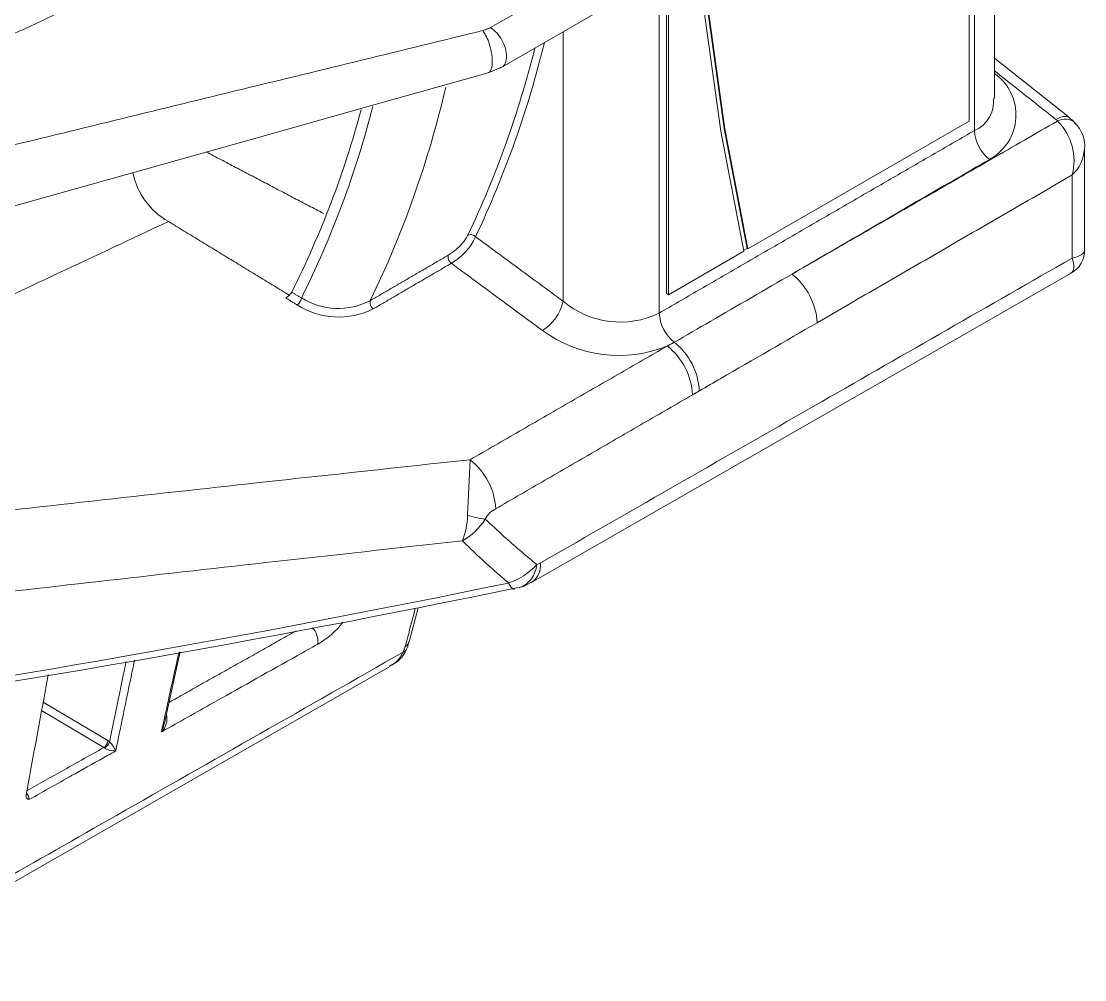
# Model space of a CAD drawing. Extents: x 8 to 113, y 2 to 87.
# Drawn here: x 29.008 to 30.885, y 9.93 to 11.622 of the extents above; entities that cross this region are included whole.
import ezdxf

# ---------------------------------------------------------------- set-up
doc = ezdxf.new("R2010")
doc.units = 0
doc.header["$MEASUREMENT"] = 0
doc.layers.add('OBJECT', color=7, linetype='CONTINUOUS')

msp = doc.modelspace()

# ---------------------------------------------------------------- linework, layer by layer
at = {"layer": 'OBJECT', "linetype": 'Continuous', "lineweight": 15}
for p, q in [((30.7255, 11.4857), (30.7255, 13.6341)), ((30.6904, 11.429), (30.6904, 13.6139)), ((30.6808, 11.4453), (30.6808, 13.5887)), ((30.147, 13.2846), (30.147, 11.1412)), ((30.1505, 13.2826), (30.1505, 11.1391)), ((30.0335, 11.7244), (29.8362, 11.6105)), ((30.1338, 11.7154), (30.1338, 11.1067)), ((29.8529, 11.539), (30.0824, 11.6714)), ((29.9641, 11.1278), (29.9641, 11.6032)), ((30.8586, 11.4513), (30.7255, 11.5569)), ((29.8317, 11.5307), (29.8557, 11.5406)), ((30.2903, 11.2199), (30.6808, 11.4453)), ((30.8848, 11.2201), (30.8848, 11.3955)), ((30.8629, 11.2038), (30.8629, 11.3505)), ((30.1505, 11.1391), (30.2831, 11.2157)), ((30.2828, 11.2171), (30.2889, 11.2207)), ((30.2889, 11.2207), (30.2903, 11.2199)), ((29.9086, 10.6313), (30.8596, 11.1764)), ((30.1505, 11.1391), (30.147, 11.1412)), ((29.6926, 10.5266), (29.7084, 10.5862)), ((28.694, 9.9299), (29.6584, 10.4828)), ((29.0467, 10.42), (29.1607, 10.3519)), ((29.1535, 10.3397), (29.0439, 10.4052))]:
    msp.add_line(p, q, dxfattribs=at)
at = {"layer": 'OBJECT', "linetype": 'Continuous', "lineweight": 15, "flags": 128}
for points in [[(30.2831, 13.3591), (30.2426, 13.1002), (30.2121, 12.8452), (30.1918, 12.5945), (30.1816, 12.3488), (30.1816, 12.1088), (30.1918, 11.8749), (30.2121, 11.6477), (30.2426, 11.4278), (30.2831, 11.2157)], [(30.2889, 11.2207), (30.2483, 11.4327), (30.2178, 11.6526), (30.1975, 11.8798), (30.1872, 12.1137), (30.1872, 12.3537), (30.1975, 12.5994), (30.2178, 12.8501), (30.2483, 13.1052), (30.2889, 13.3641)], [(30.2903, 11.2199), (30.2498, 11.4319), (30.2192, 11.6518), (30.1989, 11.8789), (30.1887, 12.1128), (30.1887, 12.3529), (30.1989, 12.5986), (30.2192, 12.8493), (30.2498, 13.1044), (30.2903, 13.3633)], [(27.6668, 10.9225), (27.7409, 10.9434), (27.9015, 10.9885), (28.0238, 11.0228), (28.1183, 11.0494), (28.2131, 11.076), (28.59, 11.1819), (28.6813, 11.2075), (28.7695, 11.2323), (28.8544, 11.2562), (28.9414, 11.2806), (29.0573, 11.3132), (29.223, 11.3597), (29.4284, 11.4174), (29.6178, 11.4706), (29.8317, 11.5307)], [(30.834, 11.4485), (30.8407, 11.4518), (30.847, 11.4535), (30.8525, 11.4537), (30.8571, 11.4523), (30.8586, 11.4513)], [(30.87, 11.44), (30.8632, 11.4473), (30.858, 11.4507)], [(29.8865, 10.6223), (29.8942, 10.6243), (29.9083, 10.6317)], [(29.6861, 10.5097), (29.69, 10.5184), (29.6916, 10.5265)], [(29.2607, 10.3826), (29.2833, 10.4851), (29.2886, 10.5089)]]:
    msp.add_lwpolyline(points, dxfattribs=at)
at = {"layer": 'OBJECT', "linetype": 'Continuous', "lineweight": 15}
for centre, radius, start, end in [((28.1731, 12.0143), 1.81, 334.7191, 346.2535), ((28.1693, 12.013), 1.7995, 334.7085, 345.9007), ((30.6742, 11.4565), 0.0894, 298.3182, 54.9132), ((28.0311, 11.9033), 1.7711, 334.0599, 347.0237), ((27.9635, 11.9001), 1.7193, 333.5109, 345.5645), ((30.6684, 11.4803), 0.0559, 293.1709, 5.4695), ((27.9691, 11.9046), 1.6964, 333.3474, 345.0097), ((30.8501, 11.4215), 0.0276, 50.6079, 118.6815), ((30.7663, 11.3753), 0.0997, 345.5821, 44.921), ((30.8286, 11.401), 0.0564, 354.5669, 47.0306), ((30.7608, 11.4327), 0.0705, 183.0152, 231.1392), ((30.8194, 11.3988), 0.0649, 312.0014, 357.2459), ((29.3309, 11.3801), 0.1285, 191.4166, 240.4573), ((29.7145, 11.2901), 0.0939, 300.1099, 330.6865), ((29.8012, 11.2335), 0.0117, 42.0404, 114.2783), ((29.7109, 11.2887), 0.1097, 300.7958, 334.4174), ((29.775, 11.2057), 0.0138, 166.5646, 234.7269), ((30.84, 11.2171), 0.0447, 295.5138, 3.7782), ((30.2953, 11.0835), 0.1174, 2.9923, 51.5721), ((29.46, 11.1587), 0.0294, 300.2947, 329.284), ((29.482, 11.1368), 0.0206, 309.3837, 349.9594), ((29.5672, 11.2388), 0.1239, 238.3972, 297.1505), ((29.5682, 11.2361), 0.1364, 237.5818, 296.5773), ((29.6371, 11.1253), 0.0137, 166.5107, 234.8752), ((29.8856, 11.144), 0.0802, 301.7471, 348.2152), ((30.0651, 11.2468), 0.1561, 229.6905, 296.1339), ((30.2042, 11.1103), 0.0704, 182.986, 231.5701), ((30.0623, 11.2585), 0.2268, 233.6346, 292.2182), ((30.0755, 10.9563), 0.1174, 2.9798, 51.8222), ((30.0874, 10.9632), 0.1174, 2.9857, 51.5708), ((26.3287, 10.9622), 3.4732, 356.4943, 358.1122), ((29.7281, 10.7551), 0.1173, 2.9629, 52.1818), ((29.8619, 10.726), 0.0389, 115.3046, 154.1968), ((29.6612, 10.7529), 0.1343, 338.9531, 358.6745), ((29.7334, 10.8011), 0.11, 298.8447, 328.1222), ((29.8491, 10.9207), 0.1791, 252.5667, 262.8726), ((29.8357, 10.7339), 0.1085, 287.1855, 319.0118), ((29.8696, 10.6667), 0.0482, 291.0796, 355.2513), ((29.8876, 10.6617), 0.0369, 304.6864, 6.2956), ((25.1809, 33.3381), 23.1866, 274.82104, 281.66195), ((25.3689, 32.4232), 22.2639, 274.5506, 281.70359), ((29.4959, 10.5267), 0.0355, 352.7075, 43.6208), ((29.4587, 10.6498), 0.1467, 299.5828, 322.6921), ((29.6399, 10.5311), 0.0508, 290.6591, 339.1878), ((29.6795, 10.517), 0.00915, 285.6571, 333.077), ((29.6791, 10.5304), 0.0141, 297.1372, 344.0204), ((29.2339, 10.3901), 0.0312, 312.9945, 14.5429), ((29.2059, 10.3928), 0.0554, 332.6354, 349.4663), ((29.1456, 10.3526), 0.0151, 301.5849, 357.2682), ((29.1455, 10.3549), 0.0188, 300.192, 344.1605), ((29.1319, 10.316), 0.0463, 22.5987, 46.8225), ((29.1713, 10.3627), 0.0291, 235.8196, 276.5859), ((29.0083, 10.2491), 0.0132, 354.6279, 49.1343)]:
    msp.add_arc(centre, radius, start, end, dxfattribs=at)
for points, knots in [([(28.0925, 11.2745), (28.1234, 11.289), (28.2777, 11.3616), (28.6989, 11.5594), (29.0893, 11.7428), (29.3561, 11.8682)], [0, 0, 0, 0, 0.073309, 0.366544, 1, 1, 1, 1]), ([(29.8224, 11.6052), (29.8241, 11.6028), (29.828, 11.5972), (29.8324, 11.5868), (29.8357, 11.5764), (29.8377, 11.5674), (29.8391, 11.5582), (29.8394, 11.5494), (29.8387, 11.5419), (29.8372, 11.5361), (29.8348, 11.5326), (29.8329, 11.5306), (29.8317, 11.5308), (29.8316, 11.5308)], [0, 0, 0, 0, 0.115746, 0.260036, 0.343518, 0.433461, 0.528286, 0.625762, 0.723238, 0.818067, 0.908008, 0.991487, 1, 1, 1, 1]), ([(29.8362, 11.6105), (29.8399, 11.6077), (29.8474, 11.6019), (29.8568, 11.5885), (29.863, 11.5738), (29.8652, 11.5594), (29.8628, 11.548), (29.8591, 11.5416), (29.8558, 11.5408), (29.8556, 11.5407)], [0, 0, 0, 0, 0.16468, 0.329361, 0.494041, 0.658726, 0.823406, 0.988086, 1, 1, 1, 1]), ([(30.834, 11.4485), (30.8108, 11.4668), (30.7746, 11.4954), (30.7385, 11.524), (30.7255, 11.5343)], [0, 0, 0, 0, 0.642008, 1, 1, 1, 1]), ([(30.7166, 11.3778), (30.6954, 11.3655), (30.5894, 11.3039), (30.4733, 11.2365), (30.3784, 11.1814), (30.3683, 11.1755)], [0, 0, 0, 0, 0.182513, 0.912568, 1, 1, 1, 1]), ([(29.2675, 11.2683), (29.1386, 11.2077), (28.6921, 10.998), (28.2451, 10.7887), (27.9272, 10.6398)], [0, 0, 0, 0, 0.28882, 1, 1, 1, 1]), ([(29.8098, 11.2413), (29.8338, 11.2237), (29.8852, 11.1858), (29.9367, 11.1479), (29.9641, 11.1277)], [0, 0, 0, 0, 0.4662, 1, 1, 1, 1]), ([(30.8629, 11.2038), (30.8629, 11.2038), (30.8678, 11.2047), (30.8777, 11.2081), (30.8854, 11.2139), (30.8842, 11.2191), (30.884, 11.2201)], [0, 0, 0, 0, 0.005726, 0.352771, 0.873529, 1, 1, 1, 1]), ([(29.9278, 11.0758), (29.9065, 11.0915), (29.8529, 11.1311), (29.7993, 11.1707), (29.767, 11.1945)], [0, 0, 0, 0, 0.397339, 1, 1, 1, 1]), ([(29.9243, 10.6657), (30.09, 10.7607), (30.4028, 10.9401), (30.7157, 11.1194), (30.8629, 11.2038)], [0, 0, 0, 0, 0.529531, 1, 1, 1, 1]), ([(30.8591, 11.1772), (30.8602, 11.1776), (30.8653, 11.1791), (30.8666, 11.1888), (30.8645, 11.1991), (30.8629, 11.2037), (30.8629, 11.2038)], [0, 0, 0, 0, 0.129072, 0.64829, 0.994279, 1, 1, 1, 1]), ([(30.1604, 11.0551), (30.1816, 11.0674), (30.2509, 11.1075), (30.3202, 11.1477), (30.3683, 11.1755)], [0, 0, 0, 0, 0.3061456, 1, 1, 1, 1]), ([(30.4126, 11.0897), (30.356, 11.0569), (30.2867, 11.0168), (30.2174, 10.9767), (30.2047, 10.9693)], [0, 0, 0, 0, 0.816356, 1, 1, 1, 1]), ([(27.9272, 10.6398), (28.0338, 10.6517), (28.3379, 10.6856), (28.8382, 10.742), (29.3557, 10.7997), (29.6759, 10.8344), (29.8, 10.8478)], [0, 0, 0, 0, 0.17013, 0.485253, 0.800433, 1, 1, 1, 1]), ([(29.8268, 10.743), (29.8376, 10.7329), (29.8672, 10.7052), (29.898, 10.6792), (29.9176, 10.6627)], [0, 0, 0, 0, 0.363151, 1, 1, 1, 1]), ([(29.7865, 10.7047), (29.671, 10.6919), (29.3595, 10.6575), (28.8506, 10.5994), (28.1544, 10.5187), (27.6521, 10.462), (27.348, 10.4277)], [0, 0, 0, 0, 0.142911, 0.385319, 0.627793, 1, 1, 1, 1]), ([(29.8678, 10.6302), (29.8506, 10.6453), (29.823, 10.6694), (29.7965, 10.695), (29.7865, 10.7047)], [0, 0, 0, 0, 0.62316, 1, 1, 1, 1]), ([(29.9176, 10.6627), (29.9191, 10.6633), (29.9213, 10.6641), (29.9236, 10.6653), (29.9243, 10.6657)], [0, 0, 0, 0, 0.678875, 1, 1, 1, 1]), ([(29.8784, 10.6201), (29.8781, 10.6198), (29.8768, 10.6183), (29.8734, 10.6213), (29.8694, 10.6274), (29.8678, 10.6301), (29.8678, 10.6302)], [0, 0, 0, 0, 0.174068, 0.699456, 0.993614, 1, 1, 1, 1]), ([(29.6855, 10.5179), (29.6885, 10.5293), (29.6944, 10.5517), (29.7004, 10.5742), (29.7032, 10.5851)], [0, 0, 0, 0, 0.511301, 1, 1, 1, 1]), ([(29.5311, 10.5222), (29.5192, 10.5155), (29.4595, 10.482), (29.37, 10.4318), (29.2899, 10.3868), (29.2576, 10.3687), (29.2552, 10.3673)], [0, 0, 0, 0, 0.1297529, 0.6487573, 0.9732676, 1, 1, 1, 1]), ([(28.7087, 9.9538), (28.7227, 9.9618), (28.8785, 10.0505), (29.2029, 10.2353), (29.5133, 10.4121), (29.682, 10.5082)], [0, 0, 0, 0, 0.043049, 0.480087, 1, 1, 1, 1]), ([(29.2552, 10.3673), (29.2562, 10.372), (29.2614, 10.3957), (29.2718, 10.4427), (29.2811, 10.485), (29.2863, 10.5084)], [0, 0, 0, 0, 0.1005, 0.502503, 1, 1, 1, 1]), ([(29.6579, 10.4835), (29.6628, 10.4863), (29.6737, 10.4924), (29.679, 10.5026), (29.682, 10.5082)], [0, 0, 0, 0, 0.44819, 1, 1, 1, 1]), ([(29.0164, 10.2561), (29.0229, 10.2911), (29.0359, 10.3619), (29.049, 10.4328), (29.0556, 10.4686)], [0, 0, 0, 0, 0.494525, 1, 1, 1, 1]), ([(29.0178, 10.2634), (29.0398, 10.2758), (29.0851, 10.3012), (29.1303, 10.3267), (29.1535, 10.3397)], [0, 0, 0, 0, 0.487396, 1, 1, 1, 1]), ([(29.1746, 10.3338), (29.1699, 10.3311), (29.146, 10.3177), (29.0949, 10.2891), (29.0486, 10.2631), (29.0215, 10.2478)], [0, 0, 0, 0, 0.093574, 0.4678749, 1, 1, 1, 1]), ([(29.0215, 10.2478), (29.0215, 10.2478), (29.0202, 10.2485), (29.0181, 10.2496), (29.0161, 10.2523), (29.0163, 10.255), (29.0164, 10.2561)], [0, 0, 0, 0, 0.006066, 0.422746, 0.755282, 1, 1, 1, 1])]:
    msp.add_open_spline(points, degree=3, knots=knots, dxfattribs=at)
for points in [[(29.4024, 11.7912), (28.1278, 11.1921)], [(29.8224, 11.6052), (28.1278, 11.1921)], [(29.8362, 11.6105), (29.8224, 11.6052)], [(30.3683, 11.1755), (30.8369, 11.4457)], [(30.8369, 11.4457), (30.834, 11.4485)], [(30.1338, 11.1067), (30.6904, 11.429)], [(29.5412, 11.2826), (29.3344, 11.391)], [(30.8629, 11.3505), (30.4126, 11.0897)], [(29.2675, 11.2683), (29.481, 11.1382)], [(29.6238, 11.1285), (29.7616, 11.2089)], [(29.767, 11.1945), (29.6292, 11.1141)], [(29.4951, 11.1209), (29.4748, 11.1333)], [(29.4852, 11.1436), (29.5023, 11.1333)], [(29.9641, 11.1277), (29.9641, 11.1278)], [(29.8, 10.8478), (30.148, 11.0485)], [(30.148, 11.0485), (30.1604, 11.0551)], [(30.1927, 10.9624), (29.8452, 10.7612)], [(30.2047, 10.9693), (30.1927, 10.9624)], [(29.2688, 10.4195), (29.4938, 10.546)], [(29.682, 10.5082), (29.6855, 10.5179)], [(29.2078, 10.4942), (29.1746, 10.3338)], [(29.1636, 10.3498), (29.1929, 10.4915)], [(29.1607, 10.3519), (29.1636, 10.3498)], [(29.1549, 10.3386), (29.1535, 10.3397)]]:
    msp.add_open_spline(points, degree=1, dxfattribs=at)

doc.saveas('drawing.dxf')
